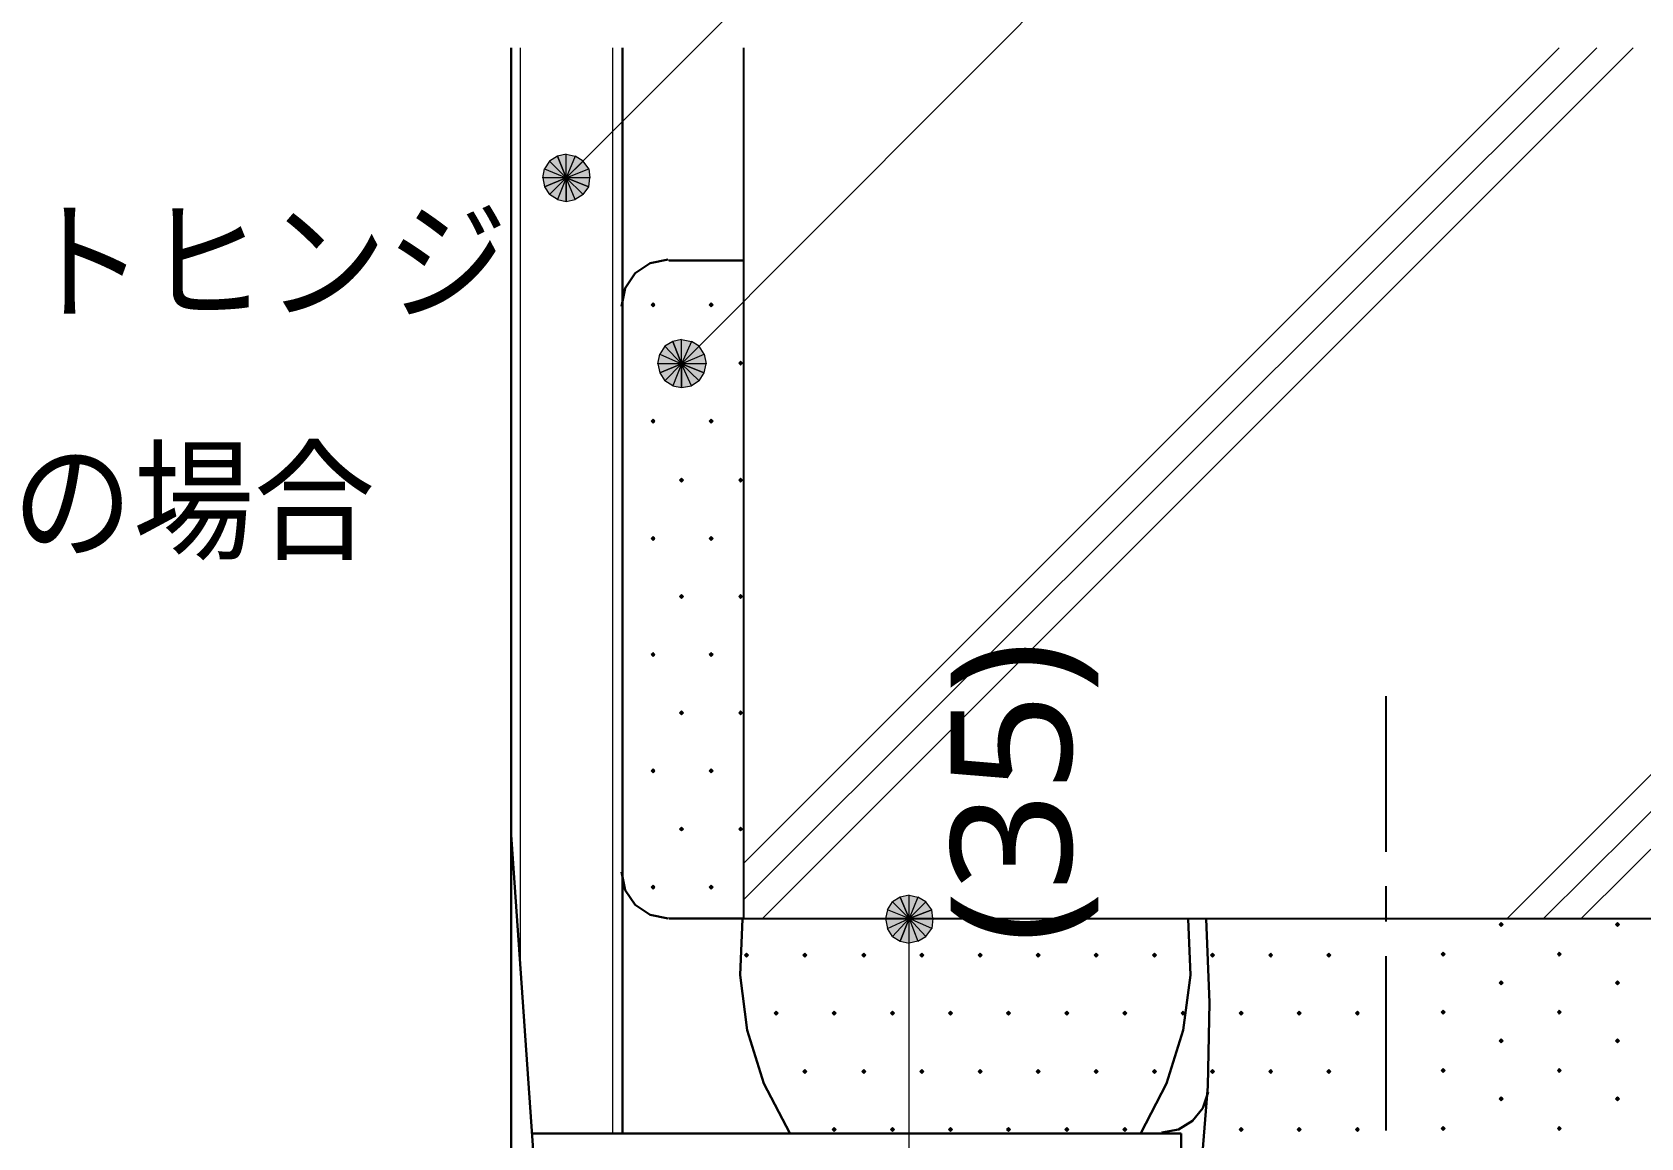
# Model space of a CAD drawing. Header units: millimetres. Extents: x 0 to 420, y 0 to 297.
# Drawn here: x 64.19 to 98.76, y 109.8 to 133.56 of the extents above; entities that cross this region are included whole.
import ezdxf
from ezdxf.enums import TextEntityAlignment as Align

# ---------------------------------------------------------------- set-up
doc = ezdxf.new("R2010")
doc.units = ezdxf.units.MM
doc.styles.add('kst32b', font='NotoSansJP-Variable.ttf')

msp = doc.modelspace()

# ---------------------------------------------------------------- hatches: boundary and pattern name
h = msp.add_hatch(color=7)
h.paths.add_polyline_path([(75.311, 130.789), (75.205, 130.619), (75.671, 130.429), (75.311, 130.789)])
h.paths.add_polyline_path([(75.205, 130.619), (75.671, 130.429), (75.163, 130.429), (75.205, 130.619)])
h.paths.add_polyline_path([(75.671, 130.429), (75.163, 130.429), (75.205, 130.238), (75.671, 130.429)])
for points in [[(75.48, 130.895), (75.311, 130.789), (75.671, 130.429), (75.48, 130.895)], [(77.534, 127.741), (77.512, 127.72), (77.491, 127.698), (77.512, 127.677), (77.534, 127.656), (77.555, 127.677), (77.576, 127.698), (77.555, 127.72), (77.534, 127.741)], [(78.782, 127.741), (78.761, 127.72), (78.74, 127.698), (78.761, 127.677), (78.782, 127.656), (78.804, 127.677), (78.825, 127.698), (78.804, 127.72), (78.782, 127.741)], [(77.957, 126.915), (77.787, 126.809), (78.147, 126.429), (77.957, 126.915)], [(78.147, 126.492), (78.126, 126.471), (78.105, 126.45), (78.126, 126.429), (78.147, 126.407), (78.169, 126.429), (78.19, 126.45), (78.169, 126.471), (78.147, 126.492)], [(79.417, 126.492), (79.396, 126.471), (79.375, 126.45), (79.396, 126.429), (79.417, 126.407), (79.438, 126.429), (79.46, 126.45), (79.438, 126.471), (79.417, 126.492)], [(77.534, 125.243), (77.512, 125.222), (77.491, 125.201), (77.512, 125.18), (77.534, 125.158), (77.555, 125.18), (77.576, 125.201), (77.555, 125.222), (77.534, 125.243)], [(78.782, 125.243), (78.761, 125.222), (78.74, 125.201), (78.761, 125.18), (78.782, 125.158), (78.804, 125.18), (78.825, 125.201), (78.804, 125.222), (78.782, 125.243)], [(78.147, 123.973), (78.126, 123.952), (78.105, 123.931), (78.126, 123.91), (78.147, 123.888), (78.169, 123.91), (78.19, 123.931), (78.169, 123.952), (78.147, 123.973)], [(79.417, 123.973), (79.396, 123.952), (79.375, 123.931), (79.396, 123.91), (79.417, 123.888), (79.438, 123.91), (79.46, 123.931), (79.438, 123.952), (79.417, 123.973)], [(77.534, 122.724), (77.512, 122.703), (77.491, 122.682), (77.512, 122.661), (77.534, 122.64), (77.555, 122.661), (77.576, 122.682), (77.555, 122.703), (77.534, 122.724)], [(78.782, 122.724), (78.761, 122.703), (78.74, 122.682), (78.761, 122.661), (78.782, 122.64), (78.804, 122.661), (78.825, 122.682), (78.804, 122.703), (78.782, 122.724)], [(78.147, 121.475), (78.126, 121.454), (78.105, 121.433), (78.126, 121.412), (78.147, 121.391), (78.169, 121.412), (78.19, 121.433), (78.169, 121.454), (78.147, 121.475)], [(79.417, 121.475), (79.396, 121.454), (79.375, 121.433), (79.396, 121.412), (79.417, 121.391), (79.438, 121.412), (79.46, 121.433), (79.438, 121.454), (79.417, 121.475)], [(77.534, 120.227), (77.512, 120.205), (77.491, 120.184), (77.512, 120.163), (77.534, 120.142), (77.555, 120.163), (77.576, 120.184), (77.555, 120.205), (77.534, 120.227)], [(78.782, 120.227), (78.761, 120.205), (78.74, 120.184), (78.761, 120.163), (78.782, 120.142), (78.804, 120.163), (78.825, 120.184), (78.804, 120.205), (78.782, 120.227)], [(78.147, 118.978), (78.126, 118.957), (78.105, 118.935), (78.126, 118.914), (78.147, 118.893), (78.169, 118.914), (78.19, 118.935), (78.169, 118.957), (78.147, 118.978)], [(79.417, 118.978), (79.396, 118.957), (79.375, 118.935), (79.396, 118.914), (79.417, 118.893), (79.438, 118.914), (79.46, 118.935), (79.438, 118.957), (79.417, 118.978)], [(77.534, 117.729), (77.512, 117.708), (77.491, 117.687), (77.512, 117.665), (77.534, 117.644), (77.555, 117.665), (77.576, 117.687), (77.555, 117.708), (77.534, 117.729)], [(78.782, 117.729), (78.761, 117.708), (78.74, 117.687), (78.761, 117.665), (78.782, 117.644), (78.804, 117.665), (78.825, 117.687), (78.804, 117.708), (78.782, 117.729)], [(78.147, 116.48), (78.126, 116.459), (78.105, 116.438), (78.126, 116.417), (78.147, 116.396), (78.169, 116.417), (78.19, 116.438), (78.169, 116.459), (78.147, 116.48)], [(79.417, 116.48), (79.396, 116.459), (79.375, 116.438), (79.396, 116.417), (79.417, 116.396), (79.438, 116.417), (79.46, 116.438), (79.438, 116.459), (79.417, 116.48)], [(77.534, 115.231), (77.512, 115.21), (77.491, 115.189), (77.512, 115.168), (77.534, 115.147), (77.555, 115.168), (77.576, 115.189), (77.555, 115.21), (77.534, 115.231)], [(78.782, 115.231), (78.761, 115.21), (78.74, 115.189), (78.761, 115.168), (78.782, 115.147), (78.804, 115.168), (78.825, 115.189), (78.804, 115.21), (78.782, 115.231)], [(83.524, 114.702), (83.397, 114.871), (83.037, 114.512), (83.524, 114.702)], [(95.758, 114.427), (95.737, 114.406), (95.716, 114.385), (95.737, 114.363), (95.758, 114.342), (95.779, 114.363), (95.8, 114.385), (95.779, 114.406), (95.758, 114.427)], [(98.256, 114.427), (98.235, 114.406), (98.213, 114.385), (98.235, 114.363), (98.256, 114.342), (98.277, 114.363), (98.298, 114.385), (98.277, 114.406), (98.256, 114.427)], [(79.544, 113.771), (79.523, 113.75), (79.502, 113.729), (79.523, 113.707), (79.544, 113.686), (79.566, 113.707), (79.587, 113.729), (79.566, 113.75), (79.544, 113.771)], [(80.793, 113.771), (80.772, 113.75), (80.751, 113.729), (80.772, 113.707), (80.793, 113.686), (80.814, 113.707), (80.836, 113.729), (80.814, 113.75), (80.793, 113.771)], [(82.063, 113.771), (82.042, 113.75), (82.021, 113.729), (82.042, 113.707), (82.063, 113.686), (82.084, 113.707), (82.106, 113.729), (82.084, 113.75), (82.063, 113.771)], [(83.312, 113.771), (83.291, 113.75), (83.27, 113.729), (83.291, 113.707), (83.312, 113.686), (83.333, 113.707), (83.354, 113.729), (83.333, 113.75), (83.312, 113.771)], [(84.561, 113.771), (84.54, 113.75), (84.519, 113.729), (84.54, 113.707), (84.561, 113.686), (84.582, 113.707), (84.603, 113.729), (84.582, 113.75), (84.561, 113.771)], [(85.81, 113.771), (85.788, 113.75), (85.767, 113.729), (85.788, 113.707), (85.81, 113.686), (85.831, 113.707), (85.852, 113.729), (85.831, 113.75), (85.81, 113.771)], [(87.059, 113.771), (87.037, 113.75), (87.016, 113.729), (87.037, 113.707), (87.059, 113.686), (87.08, 113.707), (87.101, 113.729), (87.08, 113.75), (87.059, 113.771)], [(88.307, 113.771), (88.286, 113.75), (88.265, 113.729), (88.286, 113.707), (88.307, 113.686), (88.329, 113.707), (88.35, 113.729), (88.329, 113.75), (88.307, 113.771)], [(89.556, 113.771), (89.535, 113.75), (89.514, 113.729), (89.535, 113.707), (89.556, 113.686), (89.577, 113.707), (89.599, 113.729), (89.577, 113.75), (89.556, 113.771)], [(90.805, 113.771), (90.784, 113.75), (90.763, 113.729), (90.784, 113.707), (90.805, 113.686), (90.826, 113.707), (90.847, 113.729), (90.826, 113.75), (90.805, 113.771)], [(92.054, 113.771), (92.033, 113.75), (92.012, 113.729), (92.033, 113.707), (92.054, 113.686), (92.075, 113.707), (92.096, 113.729), (92.075, 113.75), (92.054, 113.771)], [(94.509, 113.792), (94.488, 113.771), (94.467, 113.75), (94.488, 113.729), (94.509, 113.707), (94.53, 113.729), (94.552, 113.75), (94.53, 113.771), (94.509, 113.792)], [(97.007, 113.792), (96.986, 113.771), (96.965, 113.75), (96.986, 113.729), (97.007, 113.707), (97.028, 113.729), (97.049, 113.75), (97.028, 113.771), (97.007, 113.792)], [(95.758, 113.178), (95.737, 113.157), (95.716, 113.136), (95.737, 113.115), (95.758, 113.093), (95.779, 113.115), (95.8, 113.136), (95.779, 113.157), (95.758, 113.178)], [(98.256, 113.178), (98.235, 113.157), (98.213, 113.136), (98.235, 113.115), (98.256, 113.093), (98.277, 113.115), (98.298, 113.136), (98.277, 113.157), (98.256, 113.178)], [(80.179, 112.522), (80.158, 112.501), (80.137, 112.48), (80.158, 112.459), (80.179, 112.437), (80.201, 112.459), (80.222, 112.48), (80.201, 112.501), (80.179, 112.522)], [(81.428, 112.522), (81.407, 112.501), (81.386, 112.48), (81.407, 112.459), (81.428, 112.437), (81.449, 112.459), (81.471, 112.48), (81.449, 112.501), (81.428, 112.522)], [(82.677, 112.522), (82.656, 112.501), (82.635, 112.48), (82.656, 112.459), (82.677, 112.437), (82.698, 112.459), (82.719, 112.48), (82.698, 112.501), (82.677, 112.522)], [(83.926, 112.522), (83.905, 112.501), (83.884, 112.48), (83.905, 112.459), (83.926, 112.437), (83.947, 112.459), (83.968, 112.48), (83.947, 112.501), (83.926, 112.522)], [(85.175, 112.522), (85.154, 112.501), (85.132, 112.48), (85.154, 112.459), (85.175, 112.437), (85.196, 112.459), (85.217, 112.48), (85.196, 112.501), (85.175, 112.522)], [(86.424, 112.522), (86.402, 112.501), (86.381, 112.48), (86.402, 112.459), (86.424, 112.437), (86.445, 112.459), (86.466, 112.48), (86.445, 112.501), (86.424, 112.522)], [(87.672, 112.522), (87.651, 112.501), (87.63, 112.48), (87.651, 112.459), (87.672, 112.437), (87.694, 112.459), (87.715, 112.48), (87.694, 112.501), (87.672, 112.522)], [(88.921, 112.522), (88.9, 112.501), (88.879, 112.48), (88.9, 112.459), (88.921, 112.437), (88.942, 112.459), (88.963, 112.48), (88.942, 112.501), (88.921, 112.522)], [(90.17, 112.522), (90.149, 112.501), (90.128, 112.48), (90.149, 112.459), (90.17, 112.437), (90.191, 112.459), (90.212, 112.48), (90.191, 112.501), (90.17, 112.522)], [(91.419, 112.522), (91.398, 112.501), (91.377, 112.48), (91.398, 112.459), (91.419, 112.437), (91.44, 112.459), (91.461, 112.48), (91.44, 112.501), (91.419, 112.522)], [(92.668, 112.522), (92.646, 112.501), (92.625, 112.48), (92.646, 112.459), (92.668, 112.437), (92.689, 112.459), (92.71, 112.48), (92.689, 112.501), (92.668, 112.522)], [(94.509, 112.543), (94.488, 112.522), (94.467, 112.501), (94.488, 112.48), (94.509, 112.459), (94.53, 112.48), (94.552, 112.501), (94.53, 112.522), (94.509, 112.543)], [(97.007, 112.543), (96.986, 112.522), (96.965, 112.501), (96.986, 112.48), (97.007, 112.459), (97.028, 112.48), (97.049, 112.501), (97.028, 112.522), (97.007, 112.543)], [(95.758, 111.929), (95.737, 111.908), (95.716, 111.887), (95.737, 111.866), (95.758, 111.845), (95.779, 111.866), (95.8, 111.887), (95.779, 111.908), (95.758, 111.929)], [(98.256, 111.929), (98.235, 111.908), (98.213, 111.887), (98.235, 111.866), (98.256, 111.845), (98.277, 111.866), (98.298, 111.887), (98.277, 111.908), (98.256, 111.929)], [(80.793, 111.273), (80.772, 111.252), (80.751, 111.231), (80.772, 111.21), (80.793, 111.188), (80.814, 111.21), (80.836, 111.231), (80.814, 111.252), (80.793, 111.273)], [(82.063, 111.273), (82.042, 111.252), (82.021, 111.231), (82.042, 111.21), (82.063, 111.188), (82.084, 111.21), (82.106, 111.231), (82.084, 111.252), (82.063, 111.273)], [(83.312, 111.273), (83.291, 111.252), (83.27, 111.231), (83.291, 111.21), (83.312, 111.188), (83.333, 111.21), (83.354, 111.231), (83.333, 111.252), (83.312, 111.273)], [(84.561, 111.273), (84.54, 111.252), (84.519, 111.231), (84.54, 111.21), (84.561, 111.188), (84.582, 111.21), (84.603, 111.231), (84.582, 111.252), (84.561, 111.273)], [(85.81, 111.273), (85.788, 111.252), (85.767, 111.231), (85.788, 111.21), (85.81, 111.188), (85.831, 111.21), (85.852, 111.231), (85.831, 111.252), (85.81, 111.273)], [(87.059, 111.273), (87.037, 111.252), (87.016, 111.231), (87.037, 111.21), (87.059, 111.188), (87.08, 111.21), (87.101, 111.231), (87.08, 111.252), (87.059, 111.273)], [(88.307, 111.273), (88.286, 111.252), (88.265, 111.231), (88.286, 111.21), (88.307, 111.188), (88.329, 111.21), (88.35, 111.231), (88.329, 111.252), (88.307, 111.273)], [(89.556, 111.273), (89.535, 111.252), (89.514, 111.231), (89.535, 111.21), (89.556, 111.188), (89.577, 111.21), (89.599, 111.231), (89.577, 111.252), (89.556, 111.273)], [(90.805, 111.273), (90.784, 111.252), (90.763, 111.231), (90.784, 111.21), (90.805, 111.188), (90.826, 111.21), (90.847, 111.231), (90.826, 111.252), (90.805, 111.273)], [(92.054, 111.273), (92.033, 111.252), (92.012, 111.231), (92.033, 111.21), (92.054, 111.188), (92.075, 111.21), (92.096, 111.231), (92.075, 111.252), (92.054, 111.273)], [(94.509, 111.294), (94.488, 111.273), (94.467, 111.252), (94.488, 111.231), (94.509, 111.21), (94.53, 111.231), (94.552, 111.252), (94.53, 111.273), (94.509, 111.294)], [(97.007, 111.294), (96.986, 111.273), (96.965, 111.252), (96.986, 111.231), (97.007, 111.21), (97.028, 111.231), (97.049, 111.252), (97.028, 111.273), (97.007, 111.294)], [(95.758, 110.68), (95.737, 110.659), (95.716, 110.638), (95.737, 110.617), (95.758, 110.596), (95.779, 110.617), (95.8, 110.638), (95.779, 110.659), (95.758, 110.68)], [(98.256, 110.68), (98.235, 110.659), (98.213, 110.638), (98.235, 110.617), (98.256, 110.596), (98.277, 110.617), (98.298, 110.638), (98.277, 110.659), (98.256, 110.68)], [(81.428, 110.024), (81.407, 110.003), (81.386, 109.982), (81.407, 109.961), (81.428, 109.94), (81.449, 109.961), (81.471, 109.982), (81.449, 110.003), (81.428, 110.024)], [(82.677, 110.024), (82.656, 110.003), (82.635, 109.982), (82.656, 109.961), (82.677, 109.94), (82.698, 109.961), (82.719, 109.982), (82.698, 110.003), (82.677, 110.024)], [(83.926, 110.024), (83.905, 110.003), (83.884, 109.982), (83.905, 109.961), (83.926, 109.94), (83.947, 109.961), (83.968, 109.982), (83.947, 110.003), (83.926, 110.024)], [(85.175, 110.024), (85.154, 110.003), (85.132, 109.982), (85.154, 109.961), (85.175, 109.94), (85.196, 109.961), (85.217, 109.982), (85.196, 110.003), (85.175, 110.024)], [(86.424, 110.024), (86.402, 110.003), (86.381, 109.982), (86.402, 109.961), (86.424, 109.94), (86.445, 109.961), (86.466, 109.982), (86.445, 110.003), (86.424, 110.024)], [(87.672, 110.024), (87.651, 110.003), (87.63, 109.982), (87.651, 109.961), (87.672, 109.94), (87.694, 109.961), (87.715, 109.982), (87.694, 110.003), (87.672, 110.024)], [(90.17, 110.024), (90.149, 110.003), (90.128, 109.982), (90.149, 109.961), (90.17, 109.94), (90.191, 109.961), (90.212, 109.982), (90.191, 110.003), (90.17, 110.024)], [(91.419, 110.024), (91.398, 110.003), (91.377, 109.982), (91.398, 109.961), (91.419, 109.94), (91.44, 109.961), (91.461, 109.982), (91.44, 110.003), (91.419, 110.024)], [(92.668, 110.024), (92.646, 110.003), (92.625, 109.982), (92.646, 109.961), (92.668, 109.94), (92.689, 109.961), (92.71, 109.982), (92.689, 110.003), (92.668, 110.024)], [(94.509, 110.046), (94.488, 110.024), (94.467, 110.003), (94.488, 109.982), (94.509, 109.961), (94.53, 109.982), (94.552, 110.003), (94.53, 110.024), (94.509, 110.046)], [(97.007, 110.046), (96.986, 110.024), (96.965, 110.003), (96.986, 109.982), (97.007, 109.961), (97.028, 109.982), (97.049, 110.003), (97.028, 110.024), (97.007, 110.046)]]:
    msp.add_hatch(color=7).paths.add_polyline_path(points)
h = msp.add_hatch(color=7)
h.paths.add_polyline_path([(76.031, 130.789), (75.861, 130.895), (75.671, 130.429), (76.031, 130.789)])
h.paths.add_polyline_path([(75.861, 130.895), (75.671, 130.429), (75.671, 130.937), (75.861, 130.895)])
h.paths.add_polyline_path([(75.671, 130.429), (75.671, 130.937), (75.48, 130.895), (75.671, 130.429)])
h = msp.add_hatch(color=7)
h.paths.add_polyline_path([(76.158, 130.238), (76.179, 130.429), (75.671, 130.429), (76.158, 130.238)])
h.paths.add_polyline_path([(76.179, 130.429), (75.671, 130.429), (76.158, 130.619), (76.179, 130.429)])
h.paths.add_polyline_path([(75.671, 130.429), (76.158, 130.619), (76.031, 130.789), (75.671, 130.429)])
h = msp.add_hatch(color=7)
h.paths.add_polyline_path([(75.205, 130.238), (75.311, 130.069), (75.671, 130.429), (75.205, 130.238)])
h.paths.add_polyline_path([(75.311, 130.069), (75.671, 130.429), (75.48, 129.963), (75.311, 130.069)])
h.paths.add_polyline_path([(75.671, 130.429), (75.48, 129.963), (75.671, 129.921), (75.671, 130.429)])
h = msp.add_hatch(color=7)
h.paths.add_polyline_path([(75.671, 129.921), (75.861, 129.963), (75.671, 130.429), (75.671, 129.921)])
h.paths.add_polyline_path([(75.861, 129.963), (75.671, 130.429), (76.031, 130.069), (75.861, 129.963)])
h.paths.add_polyline_path([(75.671, 130.429), (76.031, 130.069), (76.158, 130.238), (75.671, 130.429)])
h = msp.add_hatch(color=7)
h.paths.add_polyline_path([(78.528, 126.809), (78.359, 126.915), (78.147, 126.429), (78.528, 126.809)])
h.paths.add_polyline_path([(78.359, 126.915), (78.147, 126.429), (78.147, 126.958), (78.359, 126.915)])
h.paths.add_polyline_path([(78.147, 126.429), (78.147, 126.958), (77.957, 126.915), (78.147, 126.429)])
h = msp.add_hatch(color=7)
h.paths.add_polyline_path([(77.787, 126.809), (77.682, 126.64), (78.147, 126.429), (77.787, 126.809)])
h.paths.add_polyline_path([(77.682, 126.64), (78.147, 126.429), (77.639, 126.429), (77.682, 126.64)])
h.paths.add_polyline_path([(78.147, 126.429), (77.639, 126.429), (77.682, 126.238), (78.147, 126.429)])
h = msp.add_hatch(color=7)
h.paths.add_polyline_path([(78.634, 126.238), (78.677, 126.429), (78.147, 126.429), (78.634, 126.238)])
h.paths.add_polyline_path([(78.677, 126.429), (78.147, 126.429), (78.634, 126.64), (78.677, 126.429)])
h.paths.add_polyline_path([(78.147, 126.429), (78.634, 126.64), (78.528, 126.809), (78.147, 126.429)])
h = msp.add_hatch(color=7)
h.paths.add_polyline_path([(77.682, 126.238), (77.787, 126.069), (78.147, 126.429), (77.682, 126.238)])
h.paths.add_polyline_path([(77.787, 126.069), (78.147, 126.429), (77.957, 125.963), (77.787, 126.069)])
h.paths.add_polyline_path([(78.147, 126.429), (77.957, 125.963), (78.147, 125.921), (78.147, 126.429)])
h = msp.add_hatch(color=7)
h.paths.add_polyline_path([(78.147, 125.921), (78.359, 125.963), (78.147, 126.429), (78.147, 125.921)])
h.paths.add_polyline_path([(78.359, 125.963), (78.147, 126.429), (78.528, 126.069), (78.359, 125.963)])
h.paths.add_polyline_path([(78.147, 126.429), (78.528, 126.069), (78.634, 126.238), (78.147, 126.429)])
h = msp.add_hatch(color=7)
h.paths.add_polyline_path([(82.846, 114.977), (82.677, 114.871), (83.037, 114.512), (82.846, 114.977)])
h.paths.add_polyline_path([(82.677, 114.871), (83.037, 114.512), (82.571, 114.702), (82.677, 114.871)])
h.paths.add_polyline_path([(83.037, 114.512), (82.571, 114.702), (82.529, 114.512), (83.037, 114.512)])
h = msp.add_hatch(color=7)
h.paths.add_polyline_path([(83.397, 114.871), (83.227, 114.977), (83.037, 114.512), (83.397, 114.871)])
h.paths.add_polyline_path([(83.227, 114.977), (83.037, 114.512), (83.037, 115.02), (83.227, 114.977)])
h.paths.add_polyline_path([(83.037, 114.512), (83.037, 115.02), (82.846, 114.977), (83.037, 114.512)])
h = msp.add_hatch(color=7)
h.paths.add_polyline_path([(82.529, 114.512), (82.571, 114.3), (83.037, 114.512), (82.529, 114.512)])
h.paths.add_polyline_path([(82.571, 114.3), (83.037, 114.512), (82.677, 114.131), (82.571, 114.3)])
h.paths.add_polyline_path([(83.037, 114.512), (82.677, 114.131), (82.846, 114.025), (83.037, 114.512)])
h = msp.add_hatch(color=7)
h.paths.add_polyline_path([(82.846, 114.025), (83.037, 113.982), (83.037, 114.512), (82.846, 114.025)])
h.paths.add_polyline_path([(83.037, 113.982), (83.037, 114.512), (83.227, 114.025), (83.037, 113.982)])
h.paths.add_polyline_path([(83.037, 114.512), (83.227, 114.025), (83.397, 114.131), (83.037, 114.512)])
h = msp.add_hatch(color=7)
h.paths.add_polyline_path([(83.397, 114.131), (83.524, 114.3), (83.037, 114.512), (83.397, 114.131)])
h.paths.add_polyline_path([(83.524, 114.3), (83.037, 114.512), (83.545, 114.512), (83.524, 114.3)])
h.paths.add_polyline_path([(83.037, 114.512), (83.545, 114.512), (83.524, 114.702), (83.037, 114.512)])

# ---------------------------------------------------------------- linework, layer by layer
at = {"lineweight": 13}
for points in [[(75.671, 130.429), (88.117, 142.875)], [(78.147, 126.429), (89.81, 138.134)], [(74.676, 133.223), (74.676, 113.517)], [(76.666, 133.223), (76.666, 109.897)], [(97.811, 133.223), (79.481, 114.914)], [(97.007, 133.223), (79.481, 115.697)], [(98.594, 133.223), (79.883, 114.512)], [(100.478, 119.105), (95.885, 114.512)], [(100.478, 118.3), (96.668, 114.512)], [(100.478, 117.496), (97.473, 114.512)], [(83.037, 102.51), (83.037, 107.505), (83.037, 114.512)]]:
    msp.add_lwpolyline(points, dxfattribs=at)
at = {"lineweight": 30}
for points in [[(74.486, 133.223), (74.486, 107.505), (88.879, 107.505)], [(76.877, 133.223), (76.877, 109.897)], [(77.862, 128.672), (77.47, 128.593), (77.151, 128.378), (76.935, 128.058), (76.856, 127.667)], [(77.872, 128.651), (79.481, 128.651)], [(74.486, 116.311), (75.057, 108.098), (83.291, 107.505)], [(76.856, 115.517), (76.935, 115.126), (77.151, 114.806), (77.47, 114.591), (77.862, 114.512)], [(77.872, 114.512), (79.481, 114.512)], [(79.454, 114.505), (79.403, 113.301), (79.56, 112.114), (79.918, 110.973), (80.472, 109.902)], [(88.014, 109.902), (88.568, 110.973), (88.927, 112.114), (89.084, 113.301), (89.033, 114.505)], [(89.061, 107.347), (89.311, 109.126), (89.455, 110.915), (89.491, 112.71), (89.421, 114.505)], [(88.468, 109.918), (88.824, 109.984), (89.126, 110.165), (89.347, 110.438), (89.461, 110.782)], [(74.93, 109.897), (88.879, 109.897)], [(88.879, 109.897), (88.879, 107.505)]]:
    msp.add_lwpolyline(points, dxfattribs=at)
at = {"lineweight": 25}
for points in [[(79.481, 133.223), (79.481, 114.512)], [(79.481, 114.512), (100.478, 114.512), (100.478, 133.223)], [(93.282, 119.295), (93.282, 115.951)], [(93.282, 115.21), (93.282, 114.448)], [(93.282, 113.707), (93.282, 109.961)]]:
    msp.add_lwpolyline(points, dxfattribs=at)
at = {"lineweight": 0}
for points in [[(75.311, 130.789), (75.205, 130.619), (75.671, 130.429)], [(75.48, 130.895), (75.311, 130.789), (75.671, 130.429)], [(75.671, 130.429), (75.671, 130.937), (75.48, 130.895)], [(75.861, 130.895), (75.671, 130.429), (75.671, 130.937)], [(76.031, 130.789), (75.861, 130.895), (75.671, 130.429)], [(75.671, 130.429), (76.158, 130.619), (76.031, 130.789)], [(75.205, 130.619), (75.671, 130.429), (75.163, 130.429)], [(75.671, 130.429), (75.163, 130.429), (75.205, 130.238)], [(75.205, 130.238), (75.311, 130.069), (75.671, 130.429)], [(75.311, 130.069), (75.671, 130.429), (75.48, 129.963)], [(75.671, 130.429), (75.48, 129.963), (75.671, 129.921)], [(76.179, 130.429), (75.671, 130.429), (76.158, 130.619)], [(75.671, 129.921), (75.861, 129.963), (75.671, 130.429)], [(75.861, 129.963), (75.671, 130.429), (76.031, 130.069)], [(75.671, 130.429), (76.031, 130.069), (76.158, 130.238)], [(76.158, 130.238), (76.179, 130.429), (75.671, 130.429)], [(77.534, 127.741), (77.512, 127.72), (77.491, 127.698), (77.512, 127.677), (77.534, 127.656), (77.555, 127.677), (77.576, 127.698), (77.555, 127.72)], [(78.782, 127.741), (78.761, 127.72), (78.74, 127.698), (78.761, 127.677), (78.782, 127.656), (78.804, 127.677), (78.825, 127.698), (78.804, 127.72)], [(77.957, 126.915), (77.787, 126.809), (78.147, 126.429)], [(78.147, 126.429), (78.147, 126.958), (77.957, 126.915)], [(78.359, 126.915), (78.147, 126.429), (78.147, 126.958)], [(78.528, 126.809), (78.359, 126.915), (78.147, 126.429)], [(77.682, 126.64), (78.147, 126.429), (77.639, 126.429)], [(77.787, 126.809), (77.682, 126.64), (78.147, 126.429)], [(78.147, 126.429), (78.634, 126.64), (78.528, 126.809)], [(78.677, 126.429), (78.147, 126.429), (78.634, 126.64)], [(78.147, 126.429), (77.639, 126.429), (77.682, 126.238)], [(77.682, 126.238), (77.787, 126.069), (78.147, 126.429)], [(77.787, 126.069), (78.147, 126.429), (77.957, 125.963)], [(78.147, 126.429), (77.957, 125.963), (78.147, 125.921)], [(78.147, 126.492), (78.126, 126.471), (78.105, 126.45), (78.126, 126.429), (78.147, 126.407), (78.169, 126.429), (78.19, 126.45), (78.169, 126.471)], [(78.147, 125.921), (78.359, 125.963), (78.147, 126.429)], [(78.359, 125.963), (78.147, 126.429), (78.528, 126.069)], [(78.147, 126.429), (78.528, 126.069), (78.634, 126.238)], [(78.634, 126.238), (78.677, 126.429), (78.147, 126.429)], [(79.417, 126.492), (79.396, 126.471), (79.375, 126.45), (79.396, 126.429), (79.417, 126.407), (79.438, 126.429), (79.46, 126.45), (79.438, 126.471)], [(77.534, 125.243), (77.512, 125.222), (77.491, 125.201), (77.512, 125.18), (77.534, 125.158), (77.555, 125.18), (77.576, 125.201), (77.555, 125.222)], [(78.782, 125.243), (78.761, 125.222), (78.74, 125.201), (78.761, 125.18), (78.782, 125.158), (78.804, 125.18), (78.825, 125.201), (78.804, 125.222)], [(78.147, 123.973), (78.126, 123.952), (78.105, 123.931), (78.126, 123.91), (78.147, 123.888), (78.169, 123.91), (78.19, 123.931), (78.169, 123.952)], [(79.417, 123.973), (79.396, 123.952), (79.375, 123.931), (79.396, 123.91), (79.417, 123.888), (79.438, 123.91), (79.46, 123.931), (79.438, 123.952)], [(77.534, 122.724), (77.512, 122.703), (77.491, 122.682), (77.512, 122.661), (77.534, 122.64), (77.555, 122.661), (77.576, 122.682), (77.555, 122.703)], [(78.782, 122.724), (78.761, 122.703), (78.74, 122.682), (78.761, 122.661), (78.782, 122.64), (78.804, 122.661), (78.825, 122.682), (78.804, 122.703)], [(78.147, 121.475), (78.126, 121.454), (78.105, 121.433), (78.126, 121.412), (78.147, 121.391), (78.169, 121.412), (78.19, 121.433), (78.169, 121.454)], [(79.417, 121.475), (79.396, 121.454), (79.375, 121.433), (79.396, 121.412), (79.417, 121.391), (79.438, 121.412), (79.46, 121.433), (79.438, 121.454)], [(77.534, 120.227), (77.512, 120.205), (77.491, 120.184), (77.512, 120.163), (77.534, 120.142), (77.555, 120.163), (77.576, 120.184), (77.555, 120.205)], [(78.782, 120.227), (78.761, 120.205), (78.74, 120.184), (78.761, 120.163), (78.782, 120.142), (78.804, 120.163), (78.825, 120.184), (78.804, 120.205)], [(78.147, 118.978), (78.126, 118.957), (78.105, 118.935), (78.126, 118.914), (78.147, 118.893), (78.169, 118.914), (78.19, 118.935), (78.169, 118.957)], [(79.417, 118.978), (79.396, 118.957), (79.375, 118.935), (79.396, 118.914), (79.417, 118.893), (79.438, 118.914), (79.46, 118.935), (79.438, 118.957)], [(77.534, 117.729), (77.512, 117.708), (77.491, 117.687), (77.512, 117.665), (77.534, 117.644), (77.555, 117.665), (77.576, 117.687), (77.555, 117.708)], [(78.782, 117.729), (78.761, 117.708), (78.74, 117.687), (78.761, 117.665), (78.782, 117.644), (78.804, 117.665), (78.825, 117.687), (78.804, 117.708)], [(78.147, 116.48), (78.126, 116.459), (78.105, 116.438), (78.126, 116.417), (78.147, 116.396), (78.169, 116.417), (78.19, 116.438), (78.169, 116.459)], [(79.417, 116.48), (79.396, 116.459), (79.375, 116.438), (79.396, 116.417), (79.417, 116.396), (79.438, 116.417), (79.46, 116.438), (79.438, 116.459)], [(77.534, 115.231), (77.512, 115.21), (77.491, 115.189), (77.512, 115.168), (77.534, 115.147), (77.555, 115.168), (77.576, 115.189), (77.555, 115.21)], [(78.782, 115.231), (78.761, 115.21), (78.74, 115.189), (78.761, 115.168), (78.782, 115.147), (78.804, 115.168), (78.825, 115.189), (78.804, 115.21)], [(82.677, 114.871), (83.037, 114.512), (82.571, 114.702)], [(82.846, 114.977), (82.677, 114.871), (83.037, 114.512)], [(83.037, 114.512), (83.037, 115.02), (82.846, 114.977)], [(83.227, 114.977), (83.037, 114.512), (83.037, 115.02)], [(83.397, 114.871), (83.227, 114.977), (83.037, 114.512)], [(83.524, 114.702), (83.397, 114.871), (83.037, 114.512)], [(83.037, 114.512), (82.571, 114.702), (82.529, 114.512)], [(82.529, 114.512), (82.571, 114.3), (83.037, 114.512)], [(82.571, 114.3), (83.037, 114.512), (82.677, 114.131)], [(83.037, 114.512), (82.677, 114.131), (82.846, 114.025)], [(82.846, 114.025), (83.037, 113.982), (83.037, 114.512)], [(83.037, 114.512), (83.545, 114.512), (83.524, 114.702)], [(83.037, 113.982), (83.037, 114.512), (83.227, 114.025)], [(83.037, 114.512), (83.227, 114.025), (83.397, 114.131)], [(83.397, 114.131), (83.524, 114.3), (83.037, 114.512)], [(83.524, 114.3), (83.037, 114.512), (83.545, 114.512)], [(95.758, 114.427), (95.737, 114.406), (95.716, 114.385), (95.737, 114.363), (95.758, 114.342), (95.779, 114.363), (95.8, 114.385), (95.779, 114.406)], [(98.256, 114.427), (98.235, 114.406), (98.213, 114.385), (98.235, 114.363), (98.256, 114.342), (98.277, 114.363), (98.298, 114.385), (98.277, 114.406)], [(79.544, 113.771), (79.523, 113.75), (79.502, 113.729), (79.523, 113.707), (79.544, 113.686), (79.566, 113.707), (79.587, 113.729), (79.566, 113.75)], [(80.793, 113.771), (80.772, 113.75), (80.751, 113.729), (80.772, 113.707), (80.793, 113.686), (80.814, 113.707), (80.836, 113.729), (80.814, 113.75)], [(82.063, 113.771), (82.042, 113.75), (82.021, 113.729), (82.042, 113.707), (82.063, 113.686), (82.084, 113.707), (82.106, 113.729), (82.084, 113.75)], [(83.312, 113.771), (83.291, 113.75), (83.27, 113.729), (83.291, 113.707), (83.312, 113.686), (83.333, 113.707), (83.354, 113.729), (83.333, 113.75)], [(84.561, 113.771), (84.54, 113.75), (84.519, 113.729), (84.54, 113.707), (84.561, 113.686), (84.582, 113.707), (84.603, 113.729), (84.582, 113.75)], [(85.81, 113.771), (85.788, 113.75), (85.767, 113.729), (85.788, 113.707), (85.81, 113.686), (85.831, 113.707), (85.852, 113.729), (85.831, 113.75)], [(87.059, 113.771), (87.037, 113.75), (87.016, 113.729), (87.037, 113.707), (87.059, 113.686), (87.08, 113.707), (87.101, 113.729), (87.08, 113.75)], [(88.307, 113.771), (88.286, 113.75), (88.265, 113.729), (88.286, 113.707), (88.307, 113.686), (88.329, 113.707), (88.35, 113.729), (88.329, 113.75)], [(89.556, 113.771), (89.535, 113.75), (89.514, 113.729), (89.535, 113.707), (89.556, 113.686), (89.577, 113.707), (89.599, 113.729), (89.577, 113.75)], [(90.805, 113.771), (90.784, 113.75), (90.763, 113.729), (90.784, 113.707), (90.805, 113.686), (90.826, 113.707), (90.847, 113.729), (90.826, 113.75)], [(92.054, 113.771), (92.033, 113.75), (92.012, 113.729), (92.033, 113.707), (92.054, 113.686), (92.075, 113.707), (92.096, 113.729), (92.075, 113.75)], [(94.509, 113.792), (94.488, 113.771), (94.467, 113.75), (94.488, 113.729), (94.509, 113.707), (94.53, 113.729), (94.552, 113.75), (94.53, 113.771)], [(97.007, 113.792), (96.986, 113.771), (96.965, 113.75), (96.986, 113.729), (97.007, 113.707), (97.028, 113.729), (97.049, 113.75), (97.028, 113.771)], [(95.758, 113.178), (95.737, 113.157), (95.716, 113.136), (95.737, 113.115), (95.758, 113.093), (95.779, 113.115), (95.8, 113.136), (95.779, 113.157)], [(98.256, 113.178), (98.235, 113.157), (98.213, 113.136), (98.235, 113.115), (98.256, 113.093), (98.277, 113.115), (98.298, 113.136), (98.277, 113.157)], [(80.179, 112.522), (80.158, 112.501), (80.137, 112.48), (80.158, 112.459), (80.179, 112.437), (80.201, 112.459), (80.222, 112.48), (80.201, 112.501)], [(81.428, 112.522), (81.407, 112.501), (81.386, 112.48), (81.407, 112.459), (81.428, 112.437), (81.449, 112.459), (81.471, 112.48), (81.449, 112.501)], [(82.677, 112.522), (82.656, 112.501), (82.635, 112.48), (82.656, 112.459), (82.677, 112.437), (82.698, 112.459), (82.719, 112.48), (82.698, 112.501)], [(83.926, 112.522), (83.905, 112.501), (83.884, 112.48), (83.905, 112.459), (83.926, 112.437), (83.947, 112.459), (83.968, 112.48), (83.947, 112.501)], [(85.175, 112.522), (85.154, 112.501), (85.132, 112.48), (85.154, 112.459), (85.175, 112.437), (85.196, 112.459), (85.217, 112.48), (85.196, 112.501)], [(86.424, 112.522), (86.402, 112.501), (86.381, 112.48), (86.402, 112.459), (86.424, 112.437), (86.445, 112.459), (86.466, 112.48), (86.445, 112.501)], [(87.672, 112.522), (87.651, 112.501), (87.63, 112.48), (87.651, 112.459), (87.672, 112.437), (87.694, 112.459), (87.715, 112.48), (87.694, 112.501)], [(88.921, 112.522), (88.9, 112.501), (88.879, 112.48), (88.9, 112.459), (88.921, 112.437), (88.942, 112.459), (88.963, 112.48), (88.942, 112.501)], [(90.17, 112.522), (90.149, 112.501), (90.128, 112.48), (90.149, 112.459), (90.17, 112.437), (90.191, 112.459), (90.212, 112.48), (90.191, 112.501)], [(91.419, 112.522), (91.398, 112.501), (91.377, 112.48), (91.398, 112.459), (91.419, 112.437), (91.44, 112.459), (91.461, 112.48), (91.44, 112.501)], [(92.668, 112.522), (92.646, 112.501), (92.625, 112.48), (92.646, 112.459), (92.668, 112.437), (92.689, 112.459), (92.71, 112.48), (92.689, 112.501)], [(94.509, 112.543), (94.488, 112.522), (94.467, 112.501), (94.488, 112.48), (94.509, 112.459), (94.53, 112.48), (94.552, 112.501), (94.53, 112.522)], [(97.007, 112.543), (96.986, 112.522), (96.965, 112.501), (96.986, 112.48), (97.007, 112.459), (97.028, 112.48), (97.049, 112.501), (97.028, 112.522)], [(95.758, 111.929), (95.737, 111.908), (95.716, 111.887), (95.737, 111.866), (95.758, 111.845), (95.779, 111.866), (95.8, 111.887), (95.779, 111.908)], [(98.256, 111.929), (98.235, 111.908), (98.213, 111.887), (98.235, 111.866), (98.256, 111.845), (98.277, 111.866), (98.298, 111.887), (98.277, 111.908)], [(80.793, 111.273), (80.772, 111.252), (80.751, 111.231), (80.772, 111.21), (80.793, 111.188), (80.814, 111.21), (80.836, 111.231), (80.814, 111.252)], [(82.063, 111.273), (82.042, 111.252), (82.021, 111.231), (82.042, 111.21), (82.063, 111.188), (82.084, 111.21), (82.106, 111.231), (82.084, 111.252)], [(83.312, 111.273), (83.291, 111.252), (83.27, 111.231), (83.291, 111.21), (83.312, 111.188), (83.333, 111.21), (83.354, 111.231), (83.333, 111.252)], [(84.561, 111.273), (84.54, 111.252), (84.519, 111.231), (84.54, 111.21), (84.561, 111.188), (84.582, 111.21), (84.603, 111.231), (84.582, 111.252)], [(85.81, 111.273), (85.788, 111.252), (85.767, 111.231), (85.788, 111.21), (85.81, 111.188), (85.831, 111.21), (85.852, 111.231), (85.831, 111.252)], [(87.059, 111.273), (87.037, 111.252), (87.016, 111.231), (87.037, 111.21), (87.059, 111.188), (87.08, 111.21), (87.101, 111.231), (87.08, 111.252)], [(88.307, 111.273), (88.286, 111.252), (88.265, 111.231), (88.286, 111.21), (88.307, 111.188), (88.329, 111.21), (88.35, 111.231), (88.329, 111.252)], [(89.556, 111.273), (89.535, 111.252), (89.514, 111.231), (89.535, 111.21), (89.556, 111.188), (89.577, 111.21), (89.599, 111.231), (89.577, 111.252)], [(90.805, 111.273), (90.784, 111.252), (90.763, 111.231), (90.784, 111.21), (90.805, 111.188), (90.826, 111.21), (90.847, 111.231), (90.826, 111.252)], [(92.054, 111.273), (92.033, 111.252), (92.012, 111.231), (92.033, 111.21), (92.054, 111.188), (92.075, 111.21), (92.096, 111.231), (92.075, 111.252)], [(94.509, 111.294), (94.488, 111.273), (94.467, 111.252), (94.488, 111.231), (94.509, 111.21), (94.53, 111.231), (94.552, 111.252), (94.53, 111.273)], [(97.007, 111.294), (96.986, 111.273), (96.965, 111.252), (96.986, 111.231), (97.007, 111.21), (97.028, 111.231), (97.049, 111.252), (97.028, 111.273)], [(95.758, 110.68), (95.737, 110.659), (95.716, 110.638), (95.737, 110.617), (95.758, 110.596), (95.779, 110.617), (95.8, 110.638), (95.779, 110.659)], [(98.256, 110.68), (98.235, 110.659), (98.213, 110.638), (98.235, 110.617), (98.256, 110.596), (98.277, 110.617), (98.298, 110.638), (98.277, 110.659)], [(81.428, 110.024), (81.407, 110.003), (81.386, 109.982), (81.407, 109.961), (81.428, 109.94), (81.449, 109.961), (81.471, 109.982), (81.449, 110.003)], [(82.677, 110.024), (82.656, 110.003), (82.635, 109.982), (82.656, 109.961), (82.677, 109.94), (82.698, 109.961), (82.719, 109.982), (82.698, 110.003)], [(83.926, 110.024), (83.905, 110.003), (83.884, 109.982), (83.905, 109.961), (83.926, 109.94), (83.947, 109.961), (83.968, 109.982), (83.947, 110.003)], [(85.175, 110.024), (85.154, 110.003), (85.132, 109.982), (85.154, 109.961), (85.175, 109.94), (85.196, 109.961), (85.217, 109.982), (85.196, 110.003)], [(86.424, 110.024), (86.402, 110.003), (86.381, 109.982), (86.402, 109.961), (86.424, 109.94), (86.445, 109.961), (86.466, 109.982), (86.445, 110.003)], [(87.672, 110.024), (87.651, 110.003), (87.63, 109.982), (87.651, 109.961), (87.672, 109.94), (87.694, 109.961), (87.715, 109.982), (87.694, 110.003)], [(90.17, 110.024), (90.149, 110.003), (90.128, 109.982), (90.149, 109.961), (90.17, 109.94), (90.191, 109.961), (90.212, 109.982), (90.191, 110.003)], [(91.419, 110.024), (91.398, 110.003), (91.377, 109.982), (91.398, 109.961), (91.419, 109.94), (91.44, 109.961), (91.461, 109.982), (91.44, 110.003)], [(92.668, 110.024), (92.646, 110.003), (92.625, 109.982), (92.646, 109.961), (92.668, 109.94), (92.689, 109.961), (92.71, 109.982), (92.689, 110.003)], [(94.509, 110.046), (94.488, 110.024), (94.467, 110.003), (94.488, 109.982), (94.509, 109.961), (94.53, 109.982), (94.552, 110.003), (94.53, 110.024)], [(97.007, 110.046), (96.986, 110.024), (96.965, 110.003), (96.986, 109.982), (97.007, 109.961), (97.028, 109.982), (97.049, 110.003), (97.028, 110.024)]]:
    msp.add_lwpolyline(points, close=True, dxfattribs=at)

# ---------------------------------------------------------------- texts
at = {"style": 'kst32b'}
for s, height, p, p2 in [('ピボットヒンジ', 2.0791, (56.219, 127.593), (74.411, 127.593)), ('旗丁番の場合', 2.0791, (55.965, 122.449), (71.558, 122.449)), ('(35)', 2.5989, (86.529, 113.982), (86.529, 120.48))]:
    msp.add_text(s, height=height, dxfattribs=at).set_placement(p, p2, align=Align.FIT)

doc.saveas('drawing.dxf')
